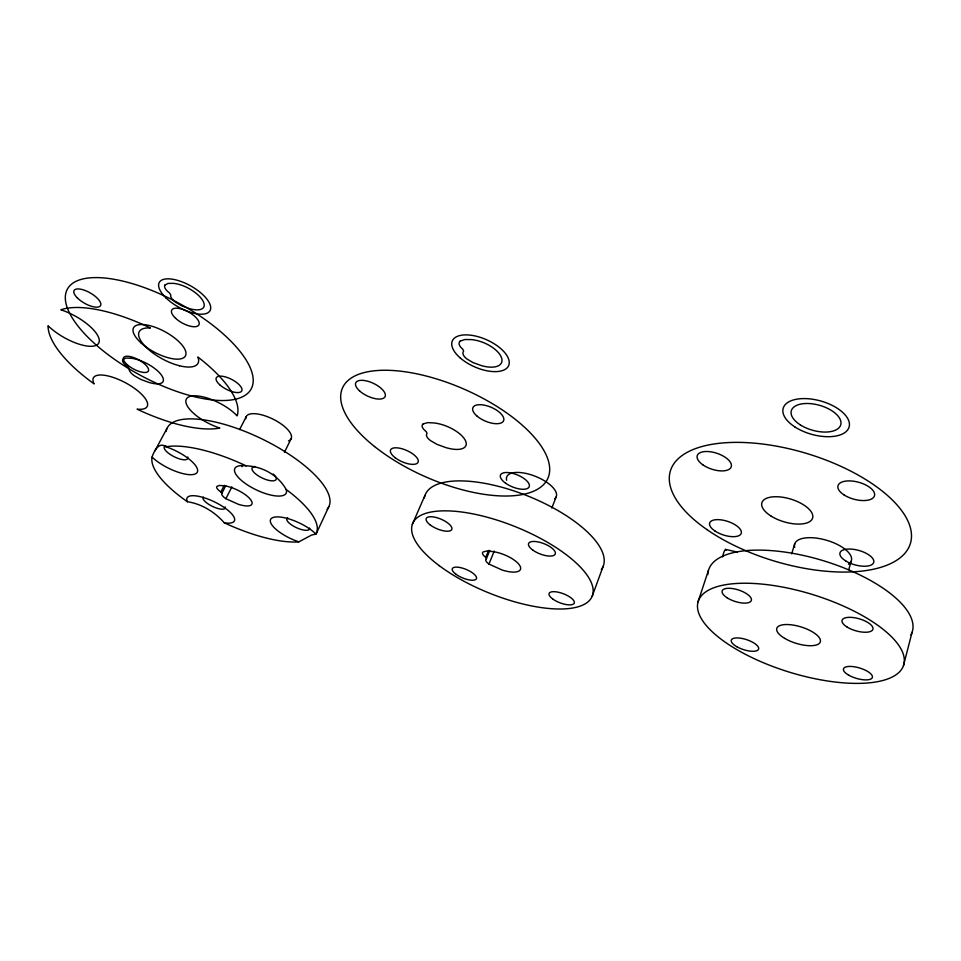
<?xml version="1.0" encoding="UTF-8"?>
<svg xmlns="http://www.w3.org/2000/svg" width="961" height="961" viewBox="0 0 961 961"><rect width="100%" height="100%" fill="white"/><g stroke="black" fill="none" stroke-linecap="round" stroke-linejoin="round"><path stroke-width="1.44" d="M903.484 665.577A107.56 40.506 17.2 0 0 761.1 584.012A107.56 40.506 17.2 0 0 738.096 650.321A107.56 40.506 17.2 0 0 903.484 665.577L912.073 632.278M848.743 569.705L851.146 561.248M791.684 553.824L794.735 543.818M698.022 601.91L708.473 570.317M592.24 596.12L603.148 566.353M152.066 457.088C153.832 451.538 158.997 441.135 165.965 446.793A28.025 9.394 26.7 0 1 195.804 465.905A28.025 9.394 26.7 0 1 184.836 474.037A28.025 9.394 26.7 0 1 152.066 457.088A90.73 30.404 25.7 0 0 187.407 501.738C201.906 503.936 214.651 511.961 224.297 522.808A90.73 30.404 25.7 0 0 298.823 541.86L311.508 535.085L315.869 534.064A90.73 30.404 25.7 0 0 286.186 489.497C278.041 475.034 262.497 466.361 246.052 465.821A90.73 30.404 25.7 0 0 165.965 446.793M551.806 508.045L556.155 496.933M488.957 564.083A10.187 3.724 22.1 0 1 486.41 558.713L485.773 557.356A10.271 3.784 22.1 0 1 483.179 551.89L486.951 551.025L493.798 551.698A28.398 10.391 21.9 0 1 497.113 552.419A20.505 7.544 22 0 1 520.201 566.365A20.505 7.544 22 0 1 505.594 571.002A28.65 10.583 22 0 1 502.255 570.077L488.957 564.083L494.218 551.085M485.773 557.356L488.572 550.449M486.41 558.713L489.798 550.377M412.329 524.37L424.93 495.48M316.325 533.487L328.818 506.723M284.42 452.355L291.015 438.949M225.907 498.711A9.55 3.171 25.7 0 1 221.895 493.305L220.874 491.948A9.634 3.219 25.9 0 1 216.802 486.458L219.36 485.437L224.862 485.846A26.596 8.865 25.7 0 1 227.673 486.446A19.22 6.427 25.7 0 1 250.725 499.792A19.22 6.427 25.7 0 1 241.331 505.126A26.848 9.021 25.8 0 1 238.424 504.321L225.907 498.711L231.853 486.891M242.016 466.71L243.085 464.595M220.874 491.948L224.249 485.305M221.895 493.305L225.715 485.749M239.625 429.543L246.244 416.581M154.901 450.901L166.926 428.522M725.759 549.428L737.363 552.095M245.86 418.732A25.022 9.538 26.2 0 1 274.233 419.753A25.022 9.538 26.2 0 1 288.468 440.907M424.33 497.906A95.908 37.191 21.9 0 1 528.562 496.296A95.908 37.191 21.9 0 1 601.322 569.633M506.627 480.26A26.668 11.136 21.9 0 1 534.809 476.091A26.668 11.136 21.9 0 1 554.701 498.747M707.837 574.57A106.419 42.176 16.8 0 1 821.379 560.119A106.419 42.176 16.8 0 1 910.884 634.981M794.687 547.326A29.539 12.589 16.3 0 1 827.877 540.647A29.539 12.589 16.3 0 1 848.479 564.251M166.073 431.501A89.902 31.749 25.9 0 1 261.26 438.588A89.902 31.749 25.9 0 1 327.136 509.246M187.719 457.004A13.094 4.445 26.8 0 1 173.677 456.487A13.094 4.445 26.8 0 1 165.857 445.724M286.186 489.497A28.494 9.982 25.6 0 1 268.443 494.471A28.494 9.982 25.6 0 1 237.043 475.947A28.494 9.982 25.6 0 1 246.052 465.821M187.407 501.738A26.307 8.433 25.8 0 1 202.303 497.209A26.307 8.433 25.8 0 1 231.973 514.159A26.307 8.433 25.8 0 1 224.297 522.808M225.246 506.891A12.289 3.988 25.8 0 1 213.438 506.855A12.289 3.988 25.8 0 1 203.324 497.077M298.823 541.86A26.764 8.913 24.8 0 1 271.302 523.997A26.764 8.913 24.8 0 1 284.985 517.859A26.764 8.913 24.8 0 1 315.965 534.16M309.646 528.094A12.505 4.216 24.8 0 1 296.192 527.565A12.505 4.216 24.8 0 1 287.699 517.775M273.236 474.001A13.31 4.721 25.7 0 1 272.528 480.86A13.31 4.721 25.7 0 1 255.686 473.989A13.31 4.721 25.7 0 1 254.965 466.541M722.612 556.912A7.075 1.405 -77.2 0 1 724.63 550.557A7.075 1.405 -77.2 0 1 726.168 550.221M122.828 359.486L122.624 359.894A11.232 4.156 28.4 0 0 127.969 367.078L129.303 368.868A11.112 4.084 28.2 0 0 134.552 375.931L140.931 379.475L148.919 382.418A31.293 11.628 28.3 0 0 152.174 383.247A22.367 8.289 28.2 0 0 161.316 374.922A22.367 8.289 28.2 0 0 134.264 358.765A30.944 11.424 28.1 0 0 131.152 358.213L125.879 358.081L122.828 359.486M164.896 285.081L164.667 285.525A10.931 4.589 29.3 0 0 169.58 293.045L170.794 294.907A10.823 4.517 29 0 0 175.623 302.307L181.785 305.85L189.581 308.673A30.452 12.841 29.2 0 0 192.789 309.418A21.779 9.154 29 0 0 202.411 300.024A21.779 9.154 29 0 0 176.356 283.783A30.115 12.625 28.9 0 0 173.28 283.339L168.019 283.423L164.896 285.081M460.271 341.083L459.79 341.527A11.568 5.586 24.1 0 0 462.878 349.287L463.646 351.197A11.448 5.478 23.9 0 0 466.674 358.801L472.968 362.573L481.629 365.685A32.242 15.616 23.9 0 0 485.353 366.549A23.064 11.112 23.8 0 0 501.402 357.408A23.064 11.112 23.8 0 0 475.263 340.17A31.905 15.292 23.7 0 0 471.563 339.605L464.896 339.521L460.271 341.083M423.212 423.885L422.756 424.269A11.904 5.081 23.9 0 0 426.216 431.609L427.08 433.423A11.784 4.985 23.8 0 0 430.48 440.606L437.003 444.366L445.904 447.622A33.203 14.211 23.8 0 0 449.712 448.583A23.749 10.115 23.7 0 0 465.52 440.775A23.749 10.115 23.7 0 0 438.324 423.657A32.842 13.91 23.6 0 0 434.564 422.984L427.813 422.624L423.212 423.885M439.201 565.645A96.857 35.665 22 0 0 590.462 599.256A96.857 35.665 22 0 0 477.557 514.844A96.857 35.665 22 0 0 439.201 565.645M455.946 574.246A13.082 4.613 22.5 0 0 476.248 579.051A13.082 4.613 22.5 0 0 460.944 567.723A13.082 4.613 22.5 0 0 455.946 574.246M430.204 524.934A13.91 5.213 23.1 0 0 451.634 529.727A13.91 5.213 23.1 0 0 435.153 517.258A13.91 5.213 23.1 0 0 430.204 524.934M553.248 599.352A13.466 4.841 21 0 0 574.113 603.376A13.466 4.841 21 0 0 557.656 592.084A13.466 4.841 21 0 0 553.248 599.352M533.103 550.305A14.331 5.502 21.4 0 0 555.17 554.197A14.331 5.502 21.4 0 0 537.499 541.8A14.331 5.502 21.4 0 0 533.103 550.305M736.679 646.645A14.379 5.225 18.2 0 0 758.613 649.095A14.379 5.225 18.2 0 0 739.574 638.068A14.379 5.225 18.2 0 0 736.679 646.645M726.9 597.646A15.328 5.982 18.1 0 0 751.118 600.949A15.328 5.982 18.1 0 0 732.282 588.528A15.328 5.982 18.1 0 0 726.9 597.646M848.443 675.006A15.064 5.43 16.5 0 0 872.204 677.841A15.064 5.43 16.5 0 0 853.152 666.622A15.064 5.43 16.5 0 0 848.443 675.006M847.326 627.209A16.085 6.247 16.1 0 0 872.756 629.707A16.085 6.247 16.1 0 0 852.371 617.455A16.085 6.247 16.1 0 0 847.326 627.209M784.765 638.416A22.764 8.553 17.2 0 0 820.189 642.2A22.764 8.553 17.2 0 0 790.747 624.758A22.764 8.553 17.2 0 0 784.765 638.416M166.169 298.078A29.034 12.205 29.1 0 0 209.822 310.992A29.034 12.205 29.1 0 0 177.989 280.48A29.034 12.205 29.1 0 0 166.169 298.078M460.175 357.9A30.752 14.823 23.8 0 0 508.261 366.357A30.752 14.823 23.8 0 0 472.98 335.533A30.752 14.823 23.8 0 0 460.175 357.9M800.057 424.714A25.695 12.949 15.8 0 0 840.647 425.122A25.695 12.949 15.8 0 0 807.396 403.488A25.695 12.949 15.8 0 0 800.057 424.714M794.711 426.816A34.26 17.274 15.8 0 0 848.935 427.537A34.26 17.274 15.8 0 0 804.789 398.587A34.26 17.274 15.8 0 0 794.711 426.816M179.491 365.757A33.383 13.034 28.3 0 0 197.87 357.011A105.686 39.221 28.2 0 1 237.127 415.897A30.92 11.496 26.9 0 0 201.233 396.497A30.92 11.496 26.9 0 0 187.443 406.215A30.92 11.496 26.9 0 0 219.853 428.065A105.686 39.221 28.2 0 1 137.087 409.17A30.452 10.739 28 0 0 143.718 396.557A30.452 10.739 28 0 0 109.11 376.219A30.452 10.739 28 0 0 94.142 383.92A105.686 39.221 28.2 0 1 48.05 325.707A32.926 12.085 29.4 0 0 86.262 345.912A32.926 12.085 29.4 0 0 96.34 333.371A32.926 12.085 29.4 0 0 60.819 309.802A105.686 39.221 28.2 0 1 150.421 328.001A33.383 13.034 28.3 0 0 142.432 343.113A33.383 13.034 28.3 0 0 179.491 365.757M477.257 416.281A16.685 7.496 23.1 0 0 503.36 421.194A16.685 7.496 23.1 0 0 484.116 405.122A16.685 7.496 23.1 0 0 477.257 416.281M505.498 483.119A15.508 6.475 22.2 0 0 529.199 486.771A15.508 6.475 22.2 0 0 509.835 472.776A15.508 6.475 22.2 0 0 505.498 483.119M359.654 390.983A16.217 7.003 25.3 0 0 384.808 397.109A16.217 7.003 25.3 0 0 366.826 381A16.217 7.003 25.3 0 0 359.654 390.983M395.079 457.652A15.064 6.09 24.1 0 0 418.023 462.361A15.064 6.09 24.1 0 0 399.884 448.246A15.064 6.09 24.1 0 0 395.079 457.652M374.538 446.517A112.209 47.882 23.7 0 0 547.229 479.647A112.209 47.882 23.7 0 0 413.759 373.228A112.209 47.882 23.7 0 0 374.538 446.517M771.178 516.153A26.524 11.856 16.8 0 0 812.538 518.327A26.524 11.856 16.8 0 0 777.99 496.777A26.524 11.856 16.8 0 0 771.178 516.153M844.214 495.047A18.908 8.793 15.2 0 0 874.318 496.236A18.908 8.793 15.2 0 0 850.221 480.92A18.908 8.793 15.2 0 0 844.214 495.047M845.764 560.96A17.502 7.46 15.7 0 0 873.537 562.858A17.502 7.46 15.7 0 0 851.29 549.103A17.502 7.46 15.7 0 0 845.764 560.96M702.839 464.824A17.899 8.349 18.3 0 0 731.093 467.202A17.899 8.349 18.3 0 0 708.798 451.586A17.899 8.349 18.3 0 0 702.839 464.824M714.804 530.88A16.613 7.123 18.2 0 0 741.063 533.775A16.613 7.123 18.2 0 0 720.498 519.793A16.613 7.123 18.2 0 0 714.804 530.88M706.803 529.499A125.374 56.182 16.8 0 0 908.085 548.815A125.374 56.182 16.8 0 0 756.235 443.333A125.374 56.182 16.8 0 0 706.803 529.499M140.979 342.861A29.527 11.52 28.5 0 0 185.173 356.315A29.527 11.52 28.5 0 0 152.27 326.32A29.527 11.52 28.5 0 0 140.979 342.861M175.539 318.235A15.46 6.343 28.7 0 0 198.771 325.082A15.46 6.343 28.7 0 0 181.677 309.07A15.46 6.343 28.7 0 0 175.539 318.235M219.613 384.676A14.331 5.61 27.2 0 0 241.499 391.319A14.331 5.61 27.2 0 0 225.979 377.072A14.331 5.61 27.2 0 0 219.613 384.676M77.421 297.994A15.256 5.898 29.8 0 0 100.28 306.006A15.256 5.898 29.8 0 0 84.232 290.162A15.256 5.898 29.8 0 0 77.421 297.994M127.357 364.784A14.115 5.249 28.4 0 0 148.318 371.174A14.115 5.249 28.4 0 0 132.222 357.096A14.115 5.249 28.4 0 0 127.357 364.784M96.136 344.951A104.581 40.855 28.5 0 0 251.037 389.193A104.581 40.855 28.5 0 0 130.552 283.123A104.581 40.855 28.5 0 0 96.136 344.951"/></g></svg>
